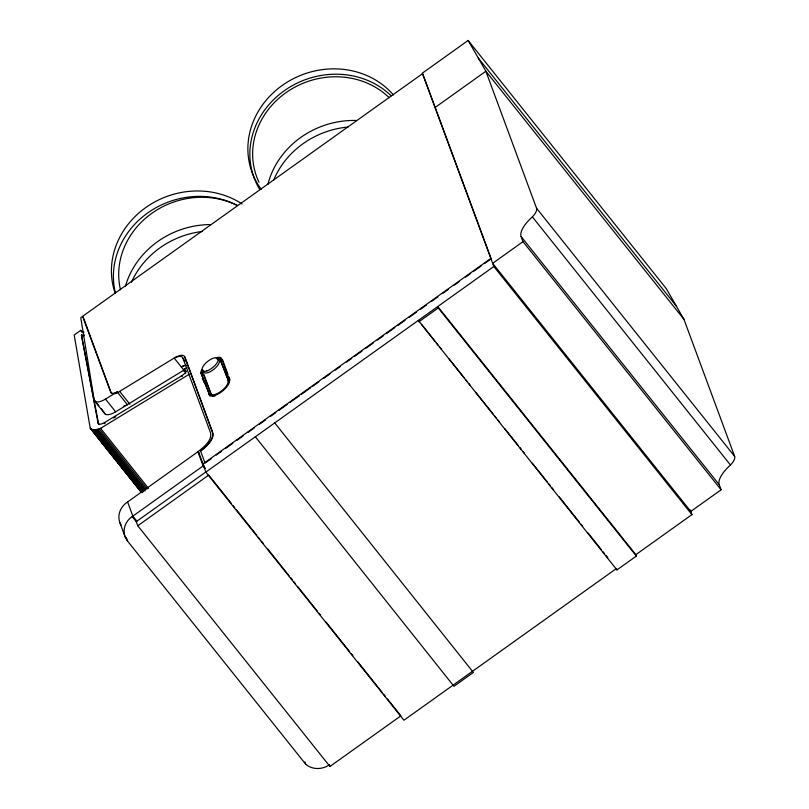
<?xml version="1.0" encoding="UTF-8"?>
<svg xmlns="http://www.w3.org/2000/svg" width="809" height="809" viewBox="0 0 809 809"><rect width="100%" height="100%" fill="white"/><g stroke="black" fill="none" stroke-linecap="round" stroke-linejoin="round"><path stroke-width="1.21" d="M83.984 334.835A11.427 4.611 -38.6 0 1 81.416 334.997L98.081 423.158A7.989 3.226 -38.6 0 0 104.563 422.551L181.883 375.7A4.652 1.871 -38.6 0 0 185.615 371.665A4.652 1.871 -38.6 0 0 183.522 370.36L184.25 369.015L187.142 367.599M183.744 369.48L184.037 370.997A4.652 1.871 -38.6 0 1 186.212 371.736M211.2 458.713L205.051 463.102L200.571 451.017C205.982 446.265 214.355 439.874 212.484 431.773L184.897 357.194A13.025 5.248 -38.6 0 0 174.188 358.063L119.641 391.384A9.182 3.701 -38.6 0 1 114.999 393.68M120.986 524.96A18.86 17.1 -20.3 0 1 127.62 501.944L197.902 451.766L203.14 465.913L130.805 517.588A18.86 17.1 -20.3 0 0 127.529 541.029L305.782 764.303C311.9 769.662 321.436 769.723 328.201 765.536M468.148 40.45L485.875 71.232L536.549 208.247A12.59 5.076 -38.6 0 1 532.393 216.893A23.896 9.637 -38.6 0 0 521.107 236.531L523.008 241.658L492.661 263.319L690.755 511.45L721.102 489.789L719.201 484.662A23.896 9.637 -38.6 0 1 730.487 465.023A12.59 5.076 -38.6 0 0 734.643 456.377L683.969 319.363L666.242 288.58L468.148 40.45L422.328 73.164L493.844 266.505L691.938 514.625L635.844 554.671L636.359 556.076L616.954 569.93L418.344 320.404M82.296 332.327L80.718 330.355L74.185 335.017L90.224 428.173L140.867 491.781M435.04 107.526L485.875 71.232L683.969 319.363M490.851 258.425L202.847 464.022L205.84 472.102L403.934 720.232L616.438 568.525L616.954 569.93M216.327 455.052L221.454 451.392M225.559 448.459L232.739 443.342M236.845 440.409L242.993 436.021M248.12 432.36L254.279 427.961M259.406 424.3L265.554 419.911M270.681 416.251L275.808 412.59M278.893 410.396L287.094 404.53M290.168 402.336L299.401 395.753M301.454 394.286L310.686 387.693M312.729 386.227L318.888 381.838M324.015 378.177L330.173 373.778M335.3 370.118L340.427 366.457M346.576 362.068L351.703 358.407M354.787 356.213L361.957 351.086M366.062 348.153L373.242 343.036M377.348 340.104L383.496 335.715M386.571 333.51L394.782 327.655M397.856 325.461L405.036 320.334M409.142 317.411L416.322 312.284M420.417 309.351L426.576 304.963M431.703 301.302L437.851 296.903M442.978 293.242L448.105 289.582M454.264 285.193L459.391 281.532M465.549 277.143L470.676 273.472M473.75 271.278L480.93 266.151M485.026 263.228L491.184 258.829L422.652 73.579L82.842 316.167L111.197 392.83A9.182 3.701 -38.6 0 0 111.773 393.568M387.511 699.057L400.9 715.823L329.941 766.477L137.773 525.759L136.246 521.653L206.184 471.728M205.84 472.102L493.844 266.505M418.86 321.81L438.266 307.956L437.75 306.55L635.844 554.671M137.773 525.759L208.722 475.105L231.556 503.724M117.214 391.92A9.182 3.701 -38.6 0 1 110.691 392.193L82.649 316.39L80.779 317.725L94.147 399.798A13.743 5.542 -38.6 0 0 95.978 401.82L96.817 401.982A13.743 5.542 -38.6 0 0 105.473 399.09L117.214 391.92L127.377 404.642L183.835 370.148M101.176 408.606L104.3 412.529A13.743 5.542 -38.6 0 0 106.131 414.542L106.98 414.704A13.743 5.542 -38.6 0 0 115.636 411.811L127.377 404.642A9.182 3.701 -38.6 0 1 123.838 405.956M90.578 428.79L94.329 430.115L100.579 428.345L189.488 374.092M113.665 417.98L115.818 416.686M83.974 332.105L81.81 331.73L80.718 330.355M478.271 58.026L676.364 306.156M536.549 208.247L734.643 456.377M532.393 216.893L730.487 465.023M521.107 236.531L719.201 484.662M523.008 241.658L721.102 489.789M438.266 307.956L636.359 556.076M421.489 324.338L434.848 341.074M436.425 343.046L437.993 345.018M439.57 346.99L441.138 348.952M448.995 358.802L463.931 377.51M465.509 379.482L467.076 381.454M468.654 383.415L470.221 385.387M475.722 392.284L493.025 413.945M494.592 415.907L496.16 417.879M497.737 419.851L499.305 421.823M504.816 428.709L518.175 445.446M519.752 447.417L521.32 449.389M522.887 451.361L524.465 453.323M532.322 463.173L547.258 481.881M548.836 483.853L550.403 485.825M551.981 487.787L553.548 489.758M559.049 496.655L579.487 522.25M581.064 524.222L582.632 526.194M588.133 533.08L601.502 549.817M603.069 551.789L604.647 553.76M606.214 555.732L607.792 557.694M274.747 422.915L473.366 672.451L453.96 686.305L255.341 436.769M220.099 359.499L228.987 382.101L220.099 359.499A10.972 4.429 -38.6 0 0 216.195 358.731M200.976 373.05L209.895 395.732L200.976 373.05A12.772 5.147 -38.6 0 1 201.795 369.531M202.442 378.845L205.587 382.788M202.301 378.946L206.164 383.84M203.484 381.656L206.629 385.59M184.432 370.896L174.188 358.063A13.065 5.269 -38.6 0 1 183.056 358.508L185.19 361.178M202.523 370.714A10.972 4.429 -38.6 0 0 202.442 372.1L211.341 394.701A10.921 4.409 -38.6 0 0 215.052 395.904M184.432 368.884L184.948 369.521M183.623 369.642L184.128 370.279M183.461 369.956L183.967 370.593M183.421 370.087L184.037 370.997M181.883 375.7L182.399 376.337M197.902 451.766L199.327 453.556M203.14 465.913L205.173 468.462M233.134 505.696L234.711 507.668M236.289 509.64L256.766 535.285M258.334 537.267L259.911 539.239M261.489 541.211L263.067 543.183M267.789 549.099L289.056 575.735M290.633 577.707L292.201 579.679M293.778 581.661L295.356 583.633M297.722 586.586L317.411 611.25M318.989 613.222L320.556 615.204M326.078 622.101L349.7 651.7M351.278 653.672L352.855 655.644M357.578 661.57L381.99 692.15M383.567 694.122L385.145 696.094M81.416 334.997L98.587 423.795A7.989 3.226 -38.6 0 0 99.011 424.432M119.641 391.384L129.885 404.207M105.473 399.09L115.636 411.811M94.147 399.798L95.705 401.76M97.272 403.711L98.829 405.673M94.734 401.082L104.887 413.803M98.081 423.158L98.587 423.795M100.579 428.345L148.512 488.383M99.204 428.932L147.137 488.97M97.879 429.407L145.812 489.445M96.615 429.771L145.327 490.79M95.432 430.004L144.144 491.023M94.329 430.115L143.051 491.134M93.338 430.095L142.839 492.105M92.459 429.953L141.959 491.963M92.378 430.398L93.945 432.37M96.301 435.323L112.805 455.993M114.372 457.955L115.95 459.927M117.517 461.899L119.085 463.86M124.586 470.757L141.09 491.427M91.7 429.69L141.99 492.681M90.224 428.173L141.353 492.287M136.913 521.178L132.848 516.091L127.62 501.944M132.191 516.567L136.246 521.653M690.229 510.014L691.938 514.625M222.505 359.631L227.926 374.304M228.765 376.559L230.019 379.947M203.848 374.456L211.341 394.701M183.056 358.508L210.643 433.088C211.857 441.016 203.838 446.962 198.367 451.432L203.18 464.437M329.182 764.424L329.941 766.477M203.878 465.377L205.021 468.462M304.912 761.947L305.782 764.303M126.224 537.489L127.529 541.029M119.975 522.877L125.203 537.024M184.897 357.194L213.02 434.008A17.859 7.2 -38.6 0 1 200.571 451.017M183.876 365.587A13.025 5.248 -38.6 0 0 181.297 366.973A13.065 5.269 -38.6 0 1 186.555 365.294M120.48 289.753A79.029 71.688 -20.3 0 1 151.516 213.536A79.029 71.688 -20.3 0 1 237.512 205.577A81.83 74.226 -20.3 0 0 147.632 212.979A81.83 74.226 -20.3 0 0 115.394 292.706M131.432 282.28A83.772 75.985 -20.3 0 1 202.513 231.445M125.375 286.346A83.772 75.985 -20.3 0 1 211.078 224.589M115.151 293.202A81.83 74.226 -20.3 0 1 146.196 207.246A81.83 74.226 -20.3 0 1 242.093 203.999M273.573 180.377A83.772 75.985 -20.3 0 1 348.022 127.053M267.85 184.533A83.772 75.985 -20.3 0 1 356.597 120.49M258.971 182.197A79.029 71.688 -20.3 0 1 288.783 90.76A79.029 71.688 -20.3 0 1 389.089 97.646M259.8 189.589A81.83 74.226 -20.3 0 1 284.09 90.861A81.83 74.226 -20.3 0 1 391.151 95.816M261.236 189.306A81.83 74.226 -20.3 0 1 282.119 85.511A81.83 74.226 -20.3 0 1 393.396 94.956M208.904 394.499A12.711 5.127 -38.6 0 0 221.029 392.183A12.711 5.127 -38.6 0 0 229.443 379.836L221.514 358.387A12.772 5.147 -38.6 0 0 216.974 357.517M227.996 380.867A10.921 4.409 -38.6 0 1 220.766 391.475A10.921 4.409 -38.6 0 1 210.35 393.467M201.967 374.284A12.772 5.147 -38.6 0 1 202.786 370.775M217.965 358.751A12.772 5.147 -38.6 0 1 221.504 358.812M220.23 360.025A10.972 4.429 -38.6 0 1 221.09 360.733M217.864 359.388A9.819 3.964 -38.6 0 1 213.434 369.642A9.819 3.964 -38.6 0 1 203.433 370.36M185.837 372.959A4.652 1.871 -38.6 0 1 185.382 373.667M105.079 423.188A7.989 3.226 -38.6 0 1 104.3 423.633M84.5 335.462A11.427 4.611 -38.6 0 1 81.921 335.634M206.952 370.896A9.819 3.964 -38.6 0 0 218.106 359.105A9.819 3.964 -38.6 0 0 205.243 363.635A9.819 3.964 -38.6 0 0 206.952 370.896"/></g></svg>
